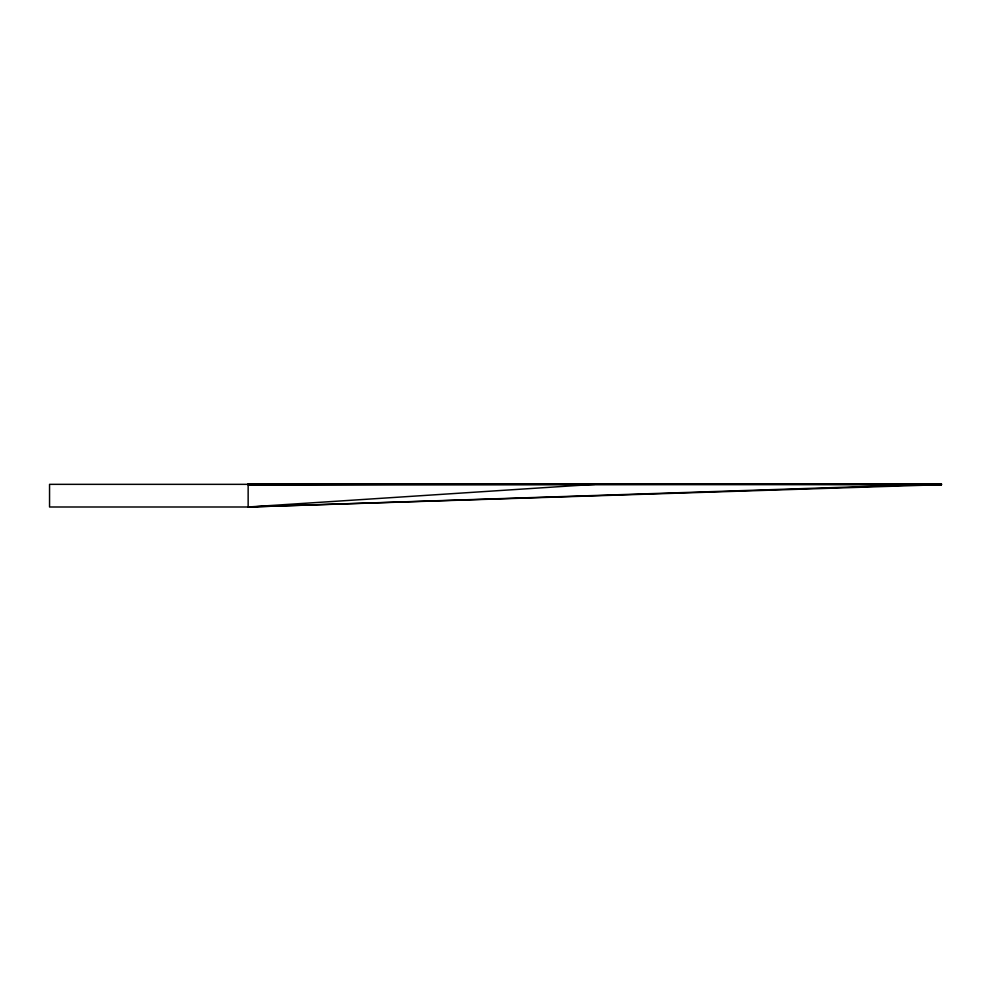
<?xml version="1.0" encoding="UTF-8"?>
<svg xmlns="http://www.w3.org/2000/svg" width="991" height="991" viewBox="0 0 991 991"><rect width="100%" height="100%" fill="white"/><g stroke="black" fill="none" stroke-linecap="round" stroke-linejoin="round"><path stroke-width="1.49" d="M248.146 484.339L49.55 484.339L49.55 506.996L248.146 506.996L594.798 484.339M248.146 506.996L941.45 484.004L941.45 484.673L248.146 506.996L248.146 484.004L941.45 484.004L248.146 484.673L941.45 484.673L925.978 484.661M248.146 484.004L356.475 484.103M248.146 484.673A938.948 8.609 -0.1 0 1 941.45 484.673"/></g></svg>
